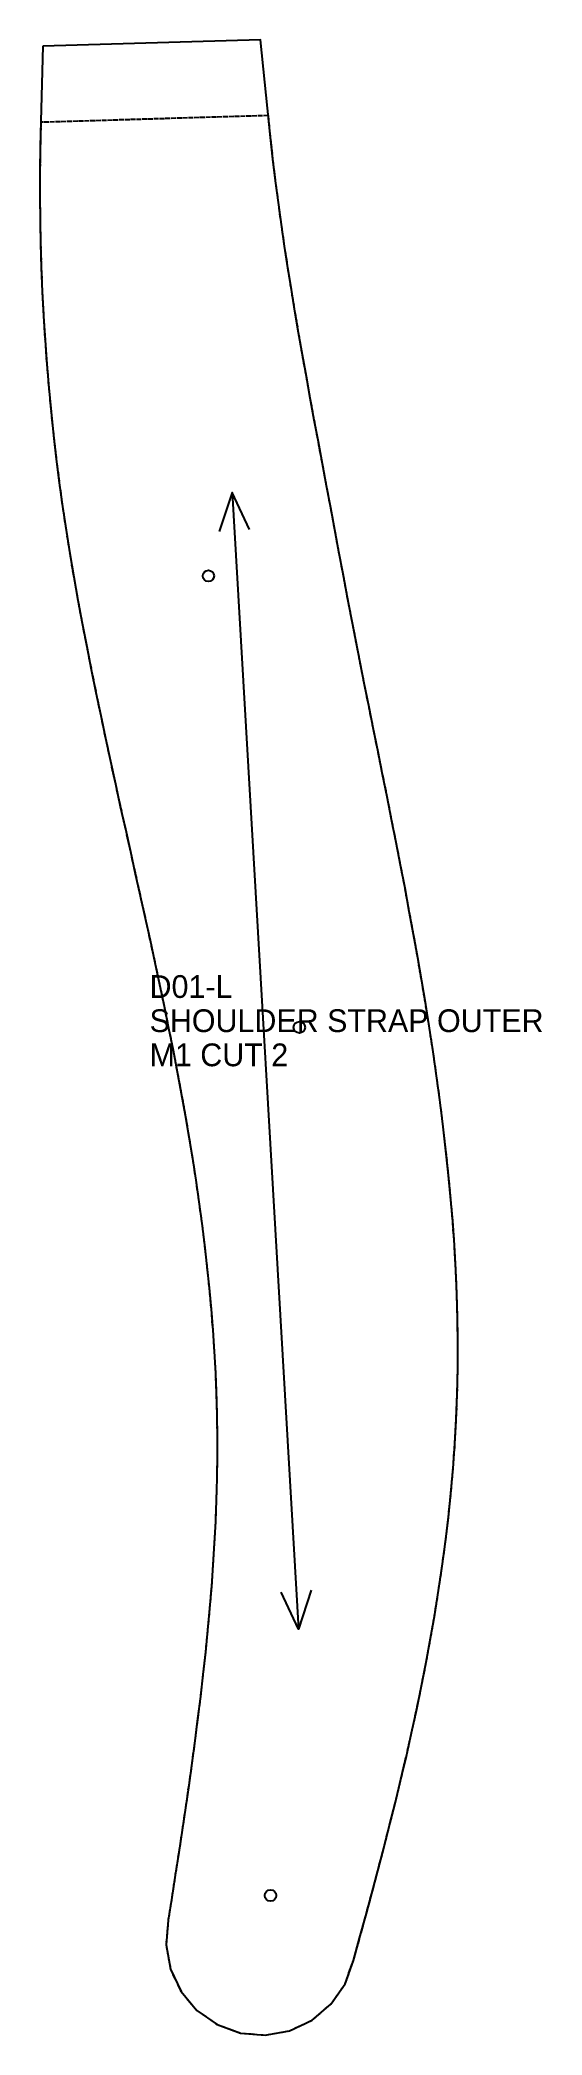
# Model space of a CAD drawing. Header units: millimetres. Extents: x 0 to 132, y 0 to 526.
import ezdxf

# ---------------------------------------------------------------- set-up
doc = ezdxf.new("R2010")
doc.units = ezdxf.units.MM
doc.linetypes.add('DASHED', pattern=[1.524, 1.27, -0.254])
for name, color, linetype in [('CUT', 7, 'CONTINUOUS'), ('DRILL', 6, 'CONTINUOUS'), ('GRAIN', 5, 'CONTINUOUS'), ('SEW', 1, 'DASHED'), ('TEXT', 2, 'CONTINUOUS')]:
    doc.layers.add(name, color=color, linetype=linetype)

msp = doc.modelspace()

# ---------------------------------------------------------------- linework, layer by layer
at = {"layer": 'CUT'}
msp.add_lwpolyline([(0.76, 524.11), (0.11, 497.67), (0.02, 491.26), (0, 484.86), (0.05, 478.47), (0.18, 472.1), (0.37, 465.73), (0.63, 459.37), (0.96, 453.03), (1.35, 446.69), (1.82, 440.38), (2.35, 434.08), (2.94, 427.79), (3.6, 421.52), (4.33, 415.27), (5.12, 409.04), (5.97, 402.82), (6.89, 396.63), (7.87, 390.45), (8.91, 384.3), (10.01, 378.17), (11.16, 372.06), (12.34, 365.97), (13.55, 359.89), (14.78, 353.83), (16.03, 347.79), (17.3, 341.76), (18.59, 335.75), (19.9, 329.76), (21.21, 323.8), (22.53, 317.87), (23.85, 311.96), (25.16, 306.07), (26.47, 300.2), (27.77, 294.35), (29.05, 288.52), (30.31, 282.7), (31.55, 276.91), (32.77, 271.12), (33.95, 265.36), (35.1, 259.6), (36.21, 253.86), (37.29, 248.12), (38.32, 242.4), (39.3, 236.68), (40.23, 230.97), (41.1, 225.27), (41.92, 219.58), (42.68, 213.91), (43.38, 208.24), (44.02, 202.59), (44.6, 196.96), (45.12, 191.34), (45.57, 185.73), (45.96, 180.14), (46.27, 174.56), (46.5, 168.99), (46.65, 163.44), (46.73, 157.87), (46.72, 152.28), (46.65, 146.66), (46.49, 141.02), (46.27, 135.35), (45.98, 129.66), (45.63, 123.95), (45.21, 118.21), (44.74, 112.46), (44.21, 106.68), (43.63, 100.89), (43, 95.07), (42.32, 89.25), (41.6, 83.4), (40.85, 77.54), (40.06, 71.67), (39.23, 65.79), (38.38, 59.89), (37.5, 53.99), (36.61, 48.08), (35.69, 42.16), (34.77, 36.23), (33.83, 30.3), (33.28, 23.8), (34.43, 17.38), (37.21, 11.47), (41.42, 6.48), (46.78, 2.76), (52.92, 0.55), (59.43, 0), (65.85, 1.15), (71.76, 3.93), (76.74, 8.14), (80.47, 13.5), (82.68, 19.64), (84.31, 25.51), (85.92, 31.41), (87.53, 37.33), (89.11, 43.29), (90.68, 49.28), (92.21, 55.3), (93.72, 61.35), (95.19, 67.43), (96.62, 73.54), (98.01, 79.68), (99.35, 85.86), (100.63, 92.06), (101.86, 98.3), (103.02, 104.57), (104.11, 110.87), (105.13, 117.21), (106.07, 123.57), (106.93, 129.97), (107.7, 136.4), (108.38, 142.86), (108.96, 149.36), (109.43, 155.88), (109.8, 162.43), (110.05, 169.01), (110.18, 175.57), (110.21, 182.12), (110.13, 188.65), (109.95, 195.17), (109.67, 201.66), (109.3, 208.14), (108.84, 214.6), (108.29, 221.03), (107.67, 227.44), (106.99, 233.82), (106.24, 240.18), (105.44, 246.51), (104.58, 252.82), (103.67, 259.09), (102.72, 265.34), (101.72, 271.56), (100.69, 277.75), (99.63, 283.91), (98.53, 290.04), (97.41, 296.15), (96.27, 302.23), (95.11, 308.28), (93.94, 314.31), (92.75, 320.31), (91.56, 326.29), (90.36, 332.24), (89.17, 338.18), (87.97, 344.09), (86.79, 349.98), (85.61, 355.86), (84.45, 361.72), (83.3, 367.58), (82.16, 373.42), (81.04, 379.26), (79.93, 385.09), (78.84, 390.91), (77.76, 396.72), (76.68, 402.52), (75.59, 408.31), (74.5, 414.08), (73.43, 419.85), (72.36, 425.61), (71.3, 431.36), (70.26, 437.1), (69.23, 442.83), (68.23, 448.57), (67.26, 454.3), (66.31, 460.02), (65.4, 465.74), (64.53, 471.47), (63.69, 477.19), (62.9, 482.92), (62.16, 488.65), (61.46, 494.38), (60.82, 500.11), (58.21, 525.8)], close=True, dxfattribs=at)
at = {"layer": 'DRILL'}
for centre in [(44.43, 384.54), (68.41, 265.58), (60.81, 36.78)]:
    msp.add_circle(centre, 1.5, dxfattribs=at)
at = {"layer": 'GRAIN'}
msp.add_line((50.68, 406.5), (68.15, 107.01), dxfattribs=at)
for points in [[(55.26, 396.75), (50.68, 406.5), (47.27, 396.29)], [(71.57, 117.23), (68.15, 107.01), (63.58, 116.76)]]:
    msp.add_lwpolyline(points, dxfattribs=at)
at = {"layer": 'SEW'}
msp.add_lwpolyline([(0.27, 504.09), (0.11, 497.67), (0.02, 491.26), (0, 484.86), (0.05, 478.47), (0.18, 472.1), (0.37, 465.73), (0.63, 459.37), (0.96, 453.03), (1.35, 446.69), (1.82, 440.38), (2.35, 434.08), (2.94, 427.79), (3.6, 421.52), (4.33, 415.27), (5.12, 409.04), (5.97, 402.82), (6.89, 396.63), (7.87, 390.45), (8.91, 384.3), (10.01, 378.17), (11.16, 372.06), (12.34, 365.97), (13.55, 359.89), (14.78, 353.83), (16.03, 347.79), (17.3, 341.76), (18.59, 335.75), (19.9, 329.76), (21.21, 323.8), (22.53, 317.87), (23.85, 311.96), (25.16, 306.07), (26.47, 300.2), (27.77, 294.35), (29.05, 288.52), (30.31, 282.7), (31.55, 276.91), (32.77, 271.12), (33.95, 265.36), (35.1, 259.6), (36.21, 253.86), (37.29, 248.12), (38.32, 242.4), (39.3, 236.68), (40.23, 230.97), (41.1, 225.27), (41.92, 219.58), (42.68, 213.91), (43.38, 208.24), (44.02, 202.59), (44.6, 196.96), (45.12, 191.34), (45.57, 185.73), (45.96, 180.14), (46.27, 174.56), (46.5, 168.99), (46.65, 163.44), (46.73, 157.87), (46.72, 152.28), (46.65, 146.66), (46.49, 141.02), (46.27, 135.35), (45.98, 129.66), (45.63, 123.95), (45.21, 118.21), (44.74, 112.46), (44.21, 106.68), (43.63, 100.89), (43, 95.07), (42.32, 89.25), (41.6, 83.4), (40.85, 77.54), (40.06, 71.67), (39.23, 65.79), (38.38, 59.89), (37.5, 53.99), (36.61, 48.08), (35.69, 42.16), (34.77, 36.23), (33.83, 30.3), (33.28, 23.8), (34.43, 17.38), (37.21, 11.47), (41.42, 6.48), (46.78, 2.76), (52.92, 0.55), (59.43, 0), (65.85, 1.15), (71.76, 3.93), (76.74, 8.14), (80.47, 13.5), (82.68, 19.64), (84.31, 25.51), (85.92, 31.41), (87.53, 37.33), (89.11, 43.29), (90.68, 49.28), (92.21, 55.3), (93.72, 61.35), (95.19, 67.43), (96.62, 73.54), (98.01, 79.68), (99.35, 85.86), (100.63, 92.06), (101.86, 98.3), (103.02, 104.57), (104.11, 110.87), (105.13, 117.21), (106.07, 123.57), (106.93, 129.97), (107.7, 136.4), (108.38, 142.86), (108.96, 149.36), (109.43, 155.88), (109.8, 162.43), (110.05, 169.01), (110.18, 175.57), (110.21, 182.12), (110.13, 188.65), (109.95, 195.17), (109.67, 201.66), (109.3, 208.14), (108.84, 214.6), (108.29, 221.03), (107.67, 227.44), (106.99, 233.82), (106.24, 240.18), (105.44, 246.51), (104.58, 252.82), (103.67, 259.09), (102.72, 265.34), (101.72, 271.56), (100.69, 277.75), (99.63, 283.91), (98.53, 290.04), (97.41, 296.15), (96.27, 302.23), (95.11, 308.28), (93.94, 314.31), (92.75, 320.31), (91.56, 326.29), (90.36, 332.24), (89.17, 338.18), (87.97, 344.09), (86.79, 349.98), (85.61, 355.86), (84.45, 361.72), (83.3, 367.58), (82.16, 373.42), (81.04, 379.26), (79.93, 385.09), (78.84, 390.91), (77.76, 396.72), (76.68, 402.52), (75.59, 408.31), (74.5, 414.08), (73.43, 419.85), (72.36, 425.61), (71.3, 431.36), (70.26, 437.1), (69.23, 442.83), (68.23, 448.57), (67.26, 454.3), (66.31, 460.02), (65.4, 465.74), (64.53, 471.47), (63.69, 477.19), (62.9, 482.92), (62.16, 488.65), (61.46, 494.38), (60.82, 500.11), (60.24, 505.85)], close=True, dxfattribs=at)

# ---------------------------------------------------------------- texts
at = {"layer": 'TEXT'}
for s, p in [('D01-L', (28.92, 273.33)), ('SHOULDER STRAP OUTER', (28.92, 264.33)), ('M1 CUT 2', (28.92, 255.33))]:
    msp.add_text(s, height=6, dxfattribs=at).set_placement(p)

doc.saveas('drawing.dxf')
